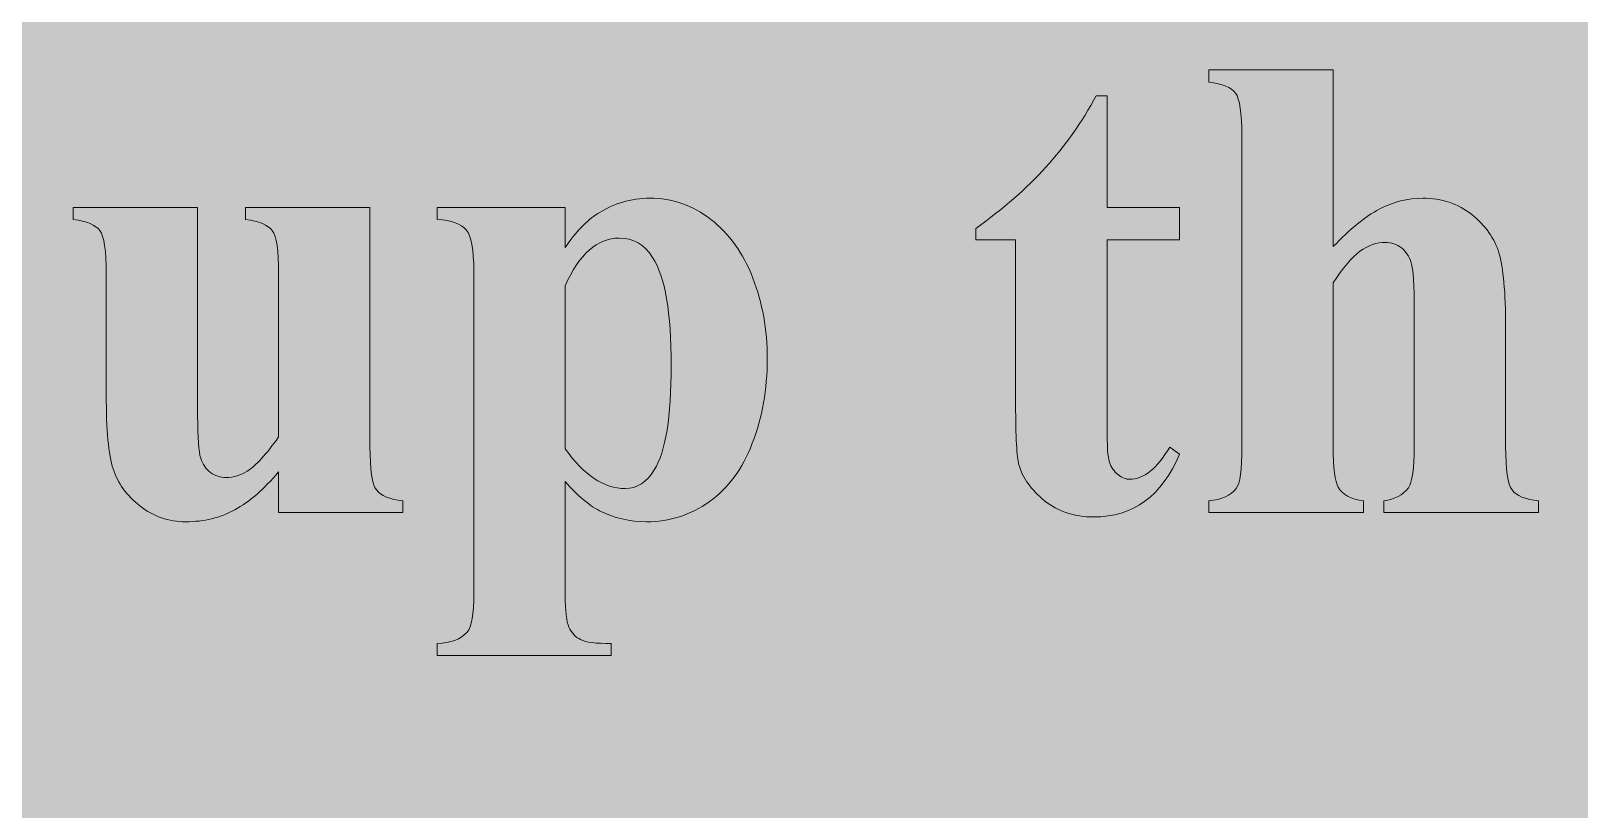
# Model space of a CAD drawing. Header units: inches. Extents: x -1481 to -429, y -1676 to -696.
# Drawn here: x -1390.21 to -1375.4, y -902.83 to -895.38 of the extents above; entities that cross this region are included whole.
import ezdxf

# ---------------------------------------------------------------- set-up
doc = ezdxf.new("R2010")
doc.units = ezdxf.units.IN
doc.header["$MEASUREMENT"] = 0
doc.layers.add('Layer 1', color=7, linetype='Continuous')

# ---------------------------------------------------------------- blocks, each defined once
blk = doc.blocks.new('block 425')
at = {"layer": 'Layer 1', "true_color": 0x8cc63e}
h = blk.add_hatch(color=73, dxfattribs=at)
h.dxf.hatch_style = 2
edge = h.paths.add_edge_path()
edge.add_spline(control_points=[(-1377.749, -895.753), (-1377.749, -895.753), (-1377.749, -897.444), (-1377.749, -897.444), (-1377.588, -897.275), (-1377.442, -897.156), (-1377.308, -897.086), (-1377.175, -897.016), (-1377.036, -896.981), (-1376.893, -896.981), (-1376.71, -896.981), (-1376.553, -897.033), (-1376.423, -897.137), (-1376.292, -897.242), (-1376.206, -897.364), (-1376.163, -897.505), (-1376.121, -897.645), (-1376.099, -897.882), (-1376.099, -898.215), (-1376.099, -898.215), (-1376.099, -899.356), (-1376.099, -899.356), (-1376.099, -899.579), (-1376.078, -899.718), (-1376.037, -899.773), (-1375.995, -899.828), (-1375.911, -899.863), (-1375.784, -899.878), (-1375.784, -899.878), (-1375.784, -899.99), (-1375.784, -899.99), (-1375.784, -899.99), (-1377.265, -899.99), (-1377.265, -899.99), (-1377.265, -899.99), (-1377.265, -899.878), (-1377.265, -899.878), (-1377.16, -899.863), (-1377.082, -899.821), (-1377.03, -899.752), (-1376.993, -899.698), (-1376.974, -899.566), (-1376.974, -899.356), (-1376.974, -899.356), (-1376.974, -898.053), (-1376.974, -898.053), (-1376.974, -897.811), (-1376.983, -897.66), (-1377.002, -897.598), (-1377.021, -897.537), (-1377.053, -897.489), (-1377.097, -897.455), (-1377.142, -897.42), (-1377.193, -897.403), (-1377.249, -897.403), (-1377.332, -897.403), (-1377.414, -897.432), (-1377.493, -897.489), (-1377.572, -897.546), (-1377.657, -897.647), (-1377.749, -897.791), (-1377.749, -897.791), (-1377.749, -899.356), (-1377.749, -899.356), (-1377.749, -899.564), (-1377.733, -899.694), (-1377.702, -899.746), (-1377.662, -899.817), (-1377.581, -899.861), (-1377.458, -899.878), (-1377.458, -899.878), (-1377.458, -899.99), (-1377.458, -899.99), (-1377.458, -899.99), (-1378.939, -899.99), (-1378.939, -899.99), (-1378.939, -899.99), (-1378.939, -899.878), (-1378.939, -899.878), (-1378.816, -899.865), (-1378.729, -899.825), (-1378.677, -899.759), (-1378.641, -899.713), (-1378.624, -899.579), (-1378.624, -899.356), (-1378.624, -899.356), (-1378.624, -896.388), (-1378.624, -896.388), (-1378.624, -896.167), (-1378.644, -896.029), (-1378.684, -895.975), (-1378.725, -895.921), (-1378.81, -895.886), (-1378.939, -895.869), (-1378.939, -895.869), (-1378.939, -895.753), (-1378.939, -895.753), (-1378.939, -895.753), (-1377.749, -895.753), (-1377.749, -895.753)], knot_values=[0, 0, 0, 0, 1, 1, 1, 2, 2, 2, 3, 3, 3, 4, 4, 4, 5, 5, 5, 6, 6, 6, 7, 7, 7, 8, 8, 8, 9, 9, 9, 10, 10, 10, 11, 11, 11, 12, 12, 12, 13, 13, 13, 14, 14, 14, 15, 15, 15, 16, 16, 16, 17, 17, 17, 18, 18, 18, 19, 19, 19, 20, 20, 20, 21, 21, 21, 22, 22, 22, 23, 23, 23, 24, 24, 24, 25, 25, 25, 26, 26, 26, 27, 27, 27, 28, 28, 28, 29, 29, 29, 30, 30, 30, 31, 31, 31, 32, 32, 32, 33, 33, 33, 33], degree=3, periodic=1)
h = blk.add_hatch(color=73, dxfattribs=at)
h.dxf.hatch_style = 2
edge = h.paths.add_edge_path()
edge.add_spline(control_points=[(-1379.914, -896), (-1379.914, -896), (-1379.914, -897.069), (-1379.914, -897.069), (-1379.914, -897.069), (-1379.22, -897.069), (-1379.22, -897.069), (-1379.22, -897.069), (-1379.22, -897.378), (-1379.22, -897.378), (-1379.22, -897.378), (-1379.914, -897.378), (-1379.914, -897.378), (-1379.914, -897.378), (-1379.914, -899.181), (-1379.914, -899.181), (-1379.914, -899.349), (-1379.906, -899.458), (-1379.891, -899.507), (-1379.875, -899.556), (-1379.847, -899.596), (-1379.808, -899.626), (-1379.768, -899.656), (-1379.732, -899.671), (-1379.698, -899.671), (-1379.563, -899.671), (-1379.435, -899.568), (-1379.314, -899.362), (-1379.314, -899.362), (-1379.22, -899.431), (-1379.22, -899.431), (-1379.389, -899.83), (-1379.663, -900.031), (-1380.042, -900.031), (-1380.227, -900.031), (-1380.384, -899.979), (-1380.512, -899.876), (-1380.64, -899.773), (-1380.722, -899.658), (-1380.757, -899.531), (-1380.778, -899.46), (-1380.789, -899.268), (-1380.789, -898.956), (-1380.789, -898.956), (-1380.789, -897.378), (-1380.789, -897.378), (-1380.789, -897.378), (-1381.17, -897.378), (-1381.17, -897.378), (-1381.17, -897.378), (-1381.17, -897.269), (-1381.17, -897.269), (-1380.907, -897.083), (-1380.684, -896.889), (-1380.5, -896.684), (-1380.315, -896.48), (-1380.155, -896.252), (-1380.017, -896), (-1380.017, -896), (-1379.914, -896), (-1379.914, -896)], knot_values=[0, 0, 0, 0, 1, 1, 1, 2, 2, 2, 3, 3, 3, 4, 4, 4, 5, 5, 5, 6, 6, 6, 7, 7, 7, 8, 8, 8, 9, 9, 9, 10, 10, 10, 11, 11, 11, 12, 12, 12, 13, 13, 13, 14, 14, 14, 15, 15, 15, 16, 16, 16, 17, 17, 17, 18, 18, 18, 19, 19, 19, 20, 20, 20, 20], degree=3, periodic=1)
h = blk.add_hatch(color=73, dxfattribs=at)
h.dxf.hatch_style = 2
edge = h.paths.add_edge_path()
edge.add_spline(control_points=[(-1385.1, -899.693), (-1385.1, -899.693), (-1385.1, -900.78), (-1385.1, -900.78), (-1385.1, -900.93), (-1385.088, -901.032), (-1385.064, -901.086), (-1385.04, -901.141), (-1385.003, -901.18), (-1384.953, -901.205), (-1384.903, -901.23), (-1384.806, -901.243), (-1384.66, -901.243), (-1384.66, -901.243), (-1384.66, -901.358), (-1384.66, -901.358), (-1384.66, -901.358), (-1386.325, -901.358), (-1386.325, -901.358), (-1386.325, -901.358), (-1386.325, -901.243), (-1386.325, -901.243), (-1386.196, -901.238), (-1386.1, -901.202), (-1386.038, -901.133), (-1385.996, -901.085), (-1385.975, -900.961), (-1385.975, -900.762), (-1385.975, -900.762), (-1385.975, -897.678), (-1385.975, -897.678), (-1385.975, -897.472), (-1385.999, -897.34), (-1386.047, -897.283), (-1386.095, -897.226), (-1386.188, -897.192), (-1386.325, -897.184), (-1386.325, -897.184), (-1386.325, -897.069), (-1386.325, -897.069), (-1386.325, -897.069), (-1385.1, -897.069), (-1385.1, -897.069), (-1385.1, -897.069), (-1385.1, -897.453), (-1385.1, -897.453), (-1384.998, -897.303), (-1384.894, -897.195), (-1384.788, -897.128), (-1384.636, -897.03), (-1384.47, -896.981), (-1384.291, -896.981), (-1384.077, -896.981), (-1383.881, -897.049), (-1383.705, -897.184), (-1383.529, -897.32), (-1383.396, -897.507), (-1383.304, -897.745), (-1383.212, -897.983), (-1383.166, -898.24), (-1383.166, -898.515), (-1383.166, -898.811), (-1383.214, -899.081), (-1383.309, -899.326), (-1383.403, -899.571), (-1383.541, -899.757), (-1383.721, -899.885), (-1383.901, -900.013), (-1384.102, -900.077), (-1384.322, -900.077), (-1384.483, -900.077), (-1384.633, -900.042), (-1384.772, -899.971), (-1384.876, -899.917), (-1384.986, -899.824), (-1385.1, -899.693)], knot_values=[0, 0, 0, 0, 1, 1, 1, 2, 2, 2, 3, 3, 3, 4, 4, 4, 5, 5, 5, 6, 6, 6, 7, 7, 7, 8, 8, 8, 9, 9, 9, 10, 10, 10, 11, 11, 11, 12, 12, 12, 13, 13, 13, 14, 14, 14, 15, 15, 15, 16, 16, 16, 17, 17, 17, 18, 18, 18, 19, 19, 19, 20, 20, 20, 21, 21, 21, 22, 22, 22, 23, 23, 23, 24, 24, 24, 25, 25, 25, 25], degree=3, periodic=1)
edge = h.paths.add_edge_path()
edge.add_spline(control_points=[(-1385.1, -899.378), (-1384.921, -899.632), (-1384.73, -899.759), (-1384.525, -899.759), (-1384.413, -899.759), (-1384.32, -899.699), (-1384.247, -899.581), (-1384.139, -899.406), (-1384.085, -899.072), (-1384.085, -898.581), (-1384.085, -898.077), (-1384.144, -897.732), (-1384.263, -897.547), (-1384.342, -897.424), (-1384.448, -897.362), (-1384.582, -897.362), (-1384.792, -897.362), (-1384.965, -897.515), (-1385.1, -897.818), (-1385.1, -897.818), (-1385.1, -899.378), (-1385.1, -899.378)], knot_values=[0, 0, 0, 0, 1, 1, 1, 2, 2, 2, 3, 3, 3, 4, 4, 4, 5, 5, 5, 6, 6, 6, 7, 7, 7, 7], degree=3, periodic=1)
h = blk.add_hatch(color=73, dxfattribs=at)
h.dxf.hatch_style = 2
edge = h.paths.add_edge_path()
edge.add_spline(control_points=[(-1386.969, -897.069), (-1386.969, -897.069), (-1386.969, -899.356), (-1386.969, -899.356), (-1386.969, -899.579), (-1386.948, -899.718), (-1386.906, -899.773), (-1386.865, -899.828), (-1386.78, -899.863), (-1386.653, -899.878), (-1386.653, -899.878), (-1386.653, -899.99), (-1386.653, -899.99), (-1386.653, -899.99), (-1387.843, -899.99), (-1387.843, -899.99), (-1387.843, -899.99), (-1387.843, -899.599), (-1387.843, -899.599), (-1387.983, -899.766), (-1388.123, -899.887), (-1388.262, -899.963), (-1388.402, -900.039), (-1388.558, -900.077), (-1388.731, -900.077), (-1388.895, -900.077), (-1389.042, -900.027), (-1389.17, -899.926), (-1389.298, -899.825), (-1389.384, -899.707), (-1389.427, -899.571), (-1389.471, -899.436), (-1389.493, -899.2), (-1389.493, -898.862), (-1389.493, -898.862), (-1389.493, -897.703), (-1389.493, -897.703), (-1389.493, -897.482), (-1389.513, -897.345), (-1389.554, -897.291), (-1389.595, -897.236), (-1389.679, -897.201), (-1389.809, -897.184), (-1389.809, -897.184), (-1389.809, -897.069), (-1389.809, -897.069), (-1389.809, -897.069), (-1388.618, -897.069), (-1388.618, -897.069), (-1388.618, -897.069), (-1388.618, -899.065), (-1388.618, -899.065), (-1388.618, -899.273), (-1388.608, -899.408), (-1388.589, -899.468), (-1388.569, -899.529), (-1388.538, -899.574), (-1388.495, -899.606), (-1388.452, -899.637), (-1388.403, -899.653), (-1388.346, -899.653), (-1388.271, -899.653), (-1388.204, -899.633), (-1388.143, -899.593), (-1388.06, -899.539), (-1387.96, -899.43), (-1387.843, -899.265), (-1387.843, -899.265), (-1387.843, -897.703), (-1387.843, -897.703), (-1387.843, -897.482), (-1387.864, -897.345), (-1387.904, -897.291), (-1387.945, -897.236), (-1388.03, -897.201), (-1388.159, -897.184), (-1388.159, -897.184), (-1388.159, -897.069), (-1388.159, -897.069), (-1388.159, -897.069), (-1386.969, -897.069), (-1386.969, -897.069)], knot_values=[0, 0, 0, 0, 1, 1, 1, 2, 2, 2, 3, 3, 3, 4, 4, 4, 5, 5, 5, 6, 6, 6, 7, 7, 7, 8, 8, 8, 9, 9, 9, 10, 10, 10, 11, 11, 11, 12, 12, 12, 13, 13, 13, 14, 14, 14, 15, 15, 15, 16, 16, 16, 17, 17, 17, 18, 18, 18, 19, 19, 19, 20, 20, 20, 21, 21, 21, 22, 22, 22, 23, 23, 23, 24, 24, 24, 25, 25, 25, 26, 26, 26, 27, 27, 27, 27], degree=3, periodic=1)
at = {"layer": 'Layer 1', "lineweight": 0}
for points, knots in [([(-1377.749, -895.753), (-1377.749, -895.753), (-1377.749, -897.444), (-1377.749, -897.444), (-1377.588, -897.275), (-1377.442, -897.156), (-1377.308, -897.086), (-1377.175, -897.016), (-1377.036, -896.981), (-1376.893, -896.981), (-1376.71, -896.981), (-1376.553, -897.033), (-1376.423, -897.137), (-1376.292, -897.242), (-1376.206, -897.364), (-1376.163, -897.505), (-1376.121, -897.645), (-1376.099, -897.882), (-1376.099, -898.215), (-1376.099, -898.215), (-1376.099, -899.356), (-1376.099, -899.356), (-1376.099, -899.579), (-1376.078, -899.718), (-1376.037, -899.773), (-1375.995, -899.828), (-1375.911, -899.863), (-1375.784, -899.878), (-1375.784, -899.878), (-1375.784, -899.99), (-1375.784, -899.99), (-1375.784, -899.99), (-1377.265, -899.99), (-1377.265, -899.99), (-1377.265, -899.99), (-1377.265, -899.878), (-1377.265, -899.878), (-1377.16, -899.863), (-1377.082, -899.821), (-1377.03, -899.752), (-1376.993, -899.698), (-1376.974, -899.566), (-1376.974, -899.356), (-1376.974, -899.356), (-1376.974, -898.053), (-1376.974, -898.053), (-1376.974, -897.811), (-1376.983, -897.66), (-1377.002, -897.598), (-1377.021, -897.537), (-1377.053, -897.489), (-1377.097, -897.455), (-1377.142, -897.42), (-1377.193, -897.403), (-1377.249, -897.403), (-1377.332, -897.403), (-1377.414, -897.432), (-1377.493, -897.489), (-1377.572, -897.546), (-1377.657, -897.647), (-1377.749, -897.791), (-1377.749, -897.791), (-1377.749, -899.356), (-1377.749, -899.356), (-1377.749, -899.564), (-1377.733, -899.694), (-1377.702, -899.746), (-1377.662, -899.817), (-1377.581, -899.861), (-1377.458, -899.878), (-1377.458, -899.878), (-1377.458, -899.99), (-1377.458, -899.99), (-1377.458, -899.99), (-1378.939, -899.99), (-1378.939, -899.99), (-1378.939, -899.99), (-1378.939, -899.878), (-1378.939, -899.878), (-1378.816, -899.865), (-1378.729, -899.825), (-1378.677, -899.759), (-1378.641, -899.713), (-1378.624, -899.579), (-1378.624, -899.356), (-1378.624, -899.356), (-1378.624, -896.388), (-1378.624, -896.388), (-1378.624, -896.167), (-1378.644, -896.029), (-1378.684, -895.975), (-1378.725, -895.921), (-1378.81, -895.886), (-1378.939, -895.869), (-1378.939, -895.869), (-1378.939, -895.753), (-1378.939, -895.753), (-1378.939, -895.753), (-1377.749, -895.753), (-1377.749, -895.753)], [0, 0, 0, 0, 1, 1, 1, 2, 2, 2, 3, 3, 3, 4, 4, 4, 5, 5, 5, 6, 6, 6, 7, 7, 7, 8, 8, 8, 9, 9, 9, 10, 10, 10, 11, 11, 11, 12, 12, 12, 13, 13, 13, 14, 14, 14, 15, 15, 15, 16, 16, 16, 17, 17, 17, 18, 18, 18, 19, 19, 19, 20, 20, 20, 21, 21, 21, 22, 22, 22, 23, 23, 23, 24, 24, 24, 25, 25, 25, 26, 26, 26, 27, 27, 27, 28, 28, 28, 29, 29, 29, 30, 30, 30, 31, 31, 31, 32, 32, 32, 33, 33, 33, 33]), ([(-1379.914, -896), (-1379.914, -896), (-1379.914, -897.069), (-1379.914, -897.069), (-1379.914, -897.069), (-1379.22, -897.069), (-1379.22, -897.069), (-1379.22, -897.069), (-1379.22, -897.378), (-1379.22, -897.378), (-1379.22, -897.378), (-1379.914, -897.378), (-1379.914, -897.378), (-1379.914, -897.378), (-1379.914, -899.181), (-1379.914, -899.181), (-1379.914, -899.349), (-1379.906, -899.458), (-1379.891, -899.507), (-1379.875, -899.556), (-1379.847, -899.596), (-1379.808, -899.626), (-1379.768, -899.656), (-1379.732, -899.671), (-1379.698, -899.671), (-1379.563, -899.671), (-1379.435, -899.568), (-1379.314, -899.362), (-1379.314, -899.362), (-1379.22, -899.431), (-1379.22, -899.431), (-1379.389, -899.83), (-1379.663, -900.031), (-1380.042, -900.031), (-1380.227, -900.031), (-1380.384, -899.979), (-1380.512, -899.876), (-1380.64, -899.773), (-1380.722, -899.658), (-1380.757, -899.531), (-1380.778, -899.46), (-1380.789, -899.268), (-1380.789, -898.956), (-1380.789, -898.956), (-1380.789, -897.378), (-1380.789, -897.378), (-1380.789, -897.378), (-1381.17, -897.378), (-1381.17, -897.378), (-1381.17, -897.378), (-1381.17, -897.269), (-1381.17, -897.269), (-1380.907, -897.083), (-1380.684, -896.889), (-1380.5, -896.684), (-1380.315, -896.48), (-1380.155, -896.252), (-1380.017, -896), (-1380.017, -896), (-1379.914, -896), (-1379.914, -896)], [0, 0, 0, 0, 1, 1, 1, 2, 2, 2, 3, 3, 3, 4, 4, 4, 5, 5, 5, 6, 6, 6, 7, 7, 7, 8, 8, 8, 9, 9, 9, 10, 10, 10, 11, 11, 11, 12, 12, 12, 13, 13, 13, 14, 14, 14, 15, 15, 15, 16, 16, 16, 17, 17, 17, 18, 18, 18, 19, 19, 19, 20, 20, 20, 20]), ([(-1385.1, -899.693), (-1385.1, -899.693), (-1385.1, -900.78), (-1385.1, -900.78), (-1385.1, -900.93), (-1385.088, -901.032), (-1385.064, -901.086), (-1385.04, -901.141), (-1385.003, -901.18), (-1384.953, -901.205), (-1384.903, -901.23), (-1384.806, -901.243), (-1384.66, -901.243), (-1384.66, -901.243), (-1384.66, -901.358), (-1384.66, -901.358), (-1384.66, -901.358), (-1386.325, -901.358), (-1386.325, -901.358), (-1386.325, -901.358), (-1386.325, -901.243), (-1386.325, -901.243), (-1386.196, -901.238), (-1386.1, -901.202), (-1386.038, -901.133), (-1385.996, -901.085), (-1385.975, -900.961), (-1385.975, -900.762), (-1385.975, -900.762), (-1385.975, -897.678), (-1385.975, -897.678), (-1385.975, -897.472), (-1385.999, -897.34), (-1386.047, -897.283), (-1386.095, -897.226), (-1386.188, -897.192), (-1386.325, -897.184), (-1386.325, -897.184), (-1386.325, -897.069), (-1386.325, -897.069), (-1386.325, -897.069), (-1385.1, -897.069), (-1385.1, -897.069), (-1385.1, -897.069), (-1385.1, -897.453), (-1385.1, -897.453), (-1384.998, -897.303), (-1384.894, -897.195), (-1384.788, -897.128), (-1384.636, -897.03), (-1384.47, -896.981), (-1384.291, -896.981), (-1384.077, -896.981), (-1383.881, -897.049), (-1383.705, -897.184), (-1383.529, -897.32), (-1383.396, -897.507), (-1383.304, -897.745), (-1383.212, -897.983), (-1383.166, -898.24), (-1383.166, -898.515), (-1383.166, -898.811), (-1383.214, -899.081), (-1383.309, -899.326), (-1383.403, -899.571), (-1383.541, -899.757), (-1383.721, -899.885), (-1383.901, -900.013), (-1384.102, -900.077), (-1384.322, -900.077), (-1384.483, -900.077), (-1384.633, -900.042), (-1384.772, -899.971), (-1384.876, -899.917), (-1384.986, -899.824), (-1385.1, -899.693)], [0, 0, 0, 0, 1, 1, 1, 2, 2, 2, 3, 3, 3, 4, 4, 4, 5, 5, 5, 6, 6, 6, 7, 7, 7, 8, 8, 8, 9, 9, 9, 10, 10, 10, 11, 11, 11, 12, 12, 12, 13, 13, 13, 14, 14, 14, 15, 15, 15, 16, 16, 16, 17, 17, 17, 18, 18, 18, 19, 19, 19, 20, 20, 20, 21, 21, 21, 22, 22, 22, 23, 23, 23, 24, 24, 24, 25, 25, 25, 25]), ([(-1386.969, -897.069), (-1386.969, -897.069), (-1386.969, -899.356), (-1386.969, -899.356), (-1386.969, -899.579), (-1386.948, -899.718), (-1386.906, -899.773), (-1386.865, -899.828), (-1386.78, -899.863), (-1386.653, -899.878), (-1386.653, -899.878), (-1386.653, -899.99), (-1386.653, -899.99), (-1386.653, -899.99), (-1387.843, -899.99), (-1387.843, -899.99), (-1387.843, -899.99), (-1387.843, -899.599), (-1387.843, -899.599), (-1387.983, -899.766), (-1388.123, -899.887), (-1388.262, -899.963), (-1388.402, -900.039), (-1388.558, -900.077), (-1388.731, -900.077), (-1388.895, -900.077), (-1389.042, -900.027), (-1389.17, -899.926), (-1389.298, -899.825), (-1389.384, -899.707), (-1389.427, -899.571), (-1389.471, -899.436), (-1389.493, -899.2), (-1389.493, -898.862), (-1389.493, -898.862), (-1389.493, -897.703), (-1389.493, -897.703), (-1389.493, -897.482), (-1389.513, -897.345), (-1389.554, -897.291), (-1389.595, -897.236), (-1389.679, -897.201), (-1389.809, -897.184), (-1389.809, -897.184), (-1389.809, -897.069), (-1389.809, -897.069), (-1389.809, -897.069), (-1388.618, -897.069), (-1388.618, -897.069), (-1388.618, -897.069), (-1388.618, -899.065), (-1388.618, -899.065), (-1388.618, -899.273), (-1388.608, -899.408), (-1388.589, -899.468), (-1388.569, -899.529), (-1388.538, -899.574), (-1388.495, -899.606), (-1388.452, -899.637), (-1388.403, -899.653), (-1388.346, -899.653), (-1388.271, -899.653), (-1388.204, -899.633), (-1388.143, -899.593), (-1388.06, -899.539), (-1387.96, -899.43), (-1387.843, -899.265), (-1387.843, -899.265), (-1387.843, -897.703), (-1387.843, -897.703), (-1387.843, -897.482), (-1387.864, -897.345), (-1387.904, -897.291), (-1387.945, -897.236), (-1388.03, -897.201), (-1388.159, -897.184), (-1388.159, -897.184), (-1388.159, -897.069), (-1388.159, -897.069), (-1388.159, -897.069), (-1386.969, -897.069), (-1386.969, -897.069)], [0, 0, 0, 0, 1, 1, 1, 2, 2, 2, 3, 3, 3, 4, 4, 4, 5, 5, 5, 6, 6, 6, 7, 7, 7, 8, 8, 8, 9, 9, 9, 10, 10, 10, 11, 11, 11, 12, 12, 12, 13, 13, 13, 14, 14, 14, 15, 15, 15, 16, 16, 16, 17, 17, 17, 18, 18, 18, 19, 19, 19, 20, 20, 20, 21, 21, 21, 22, 22, 22, 23, 23, 23, 24, 24, 24, 25, 25, 25, 26, 26, 26, 27, 27, 27, 27]), ([(-1385.1, -899.378), (-1384.921, -899.632), (-1384.73, -899.759), (-1384.525, -899.759), (-1384.413, -899.759), (-1384.32, -899.699), (-1384.247, -899.581), (-1384.139, -899.406), (-1384.085, -899.072), (-1384.085, -898.581), (-1384.085, -898.077), (-1384.144, -897.732), (-1384.263, -897.547), (-1384.342, -897.424), (-1384.448, -897.362), (-1384.582, -897.362), (-1384.792, -897.362), (-1384.965, -897.515), (-1385.1, -897.818), (-1385.1, -897.818), (-1385.1, -899.378), (-1385.1, -899.378)], [0, 0, 0, 0, 1, 1, 1, 2, 2, 2, 3, 3, 3, 4, 4, 4, 5, 5, 5, 6, 6, 6, 7, 7, 7, 7])]:
    blk.add_open_spline(points, degree=3, knots=knots, dxfattribs=at)
blk = doc.blocks.new('block 412')
at = {"layer": 'Layer 1'}
blk.add_blockref('block 425', (0, 0), dxfattribs=at)

msp = doc.modelspace()

# ---------------------------------------------------------------- hatches: boundary and pattern name
at = {"layer": 'Layer 1', "true_color": 0x006738}
h = msp.add_hatch(color=116, dxfattribs=at)
h.dxf.hatch_style = 2
h.paths.add_polyline_path([(-1241.324, -985.727), (-1481.324, -985.727), (-1481.324, -695.727), (-1241.324, -695.727)])

# ---------------------------------------------------------------- block references
at = {"layer": 'Layer 1'}
msp.add_blockref('block 412', (0, 0), dxfattribs=at)

doc.saveas('drawing.dxf')
